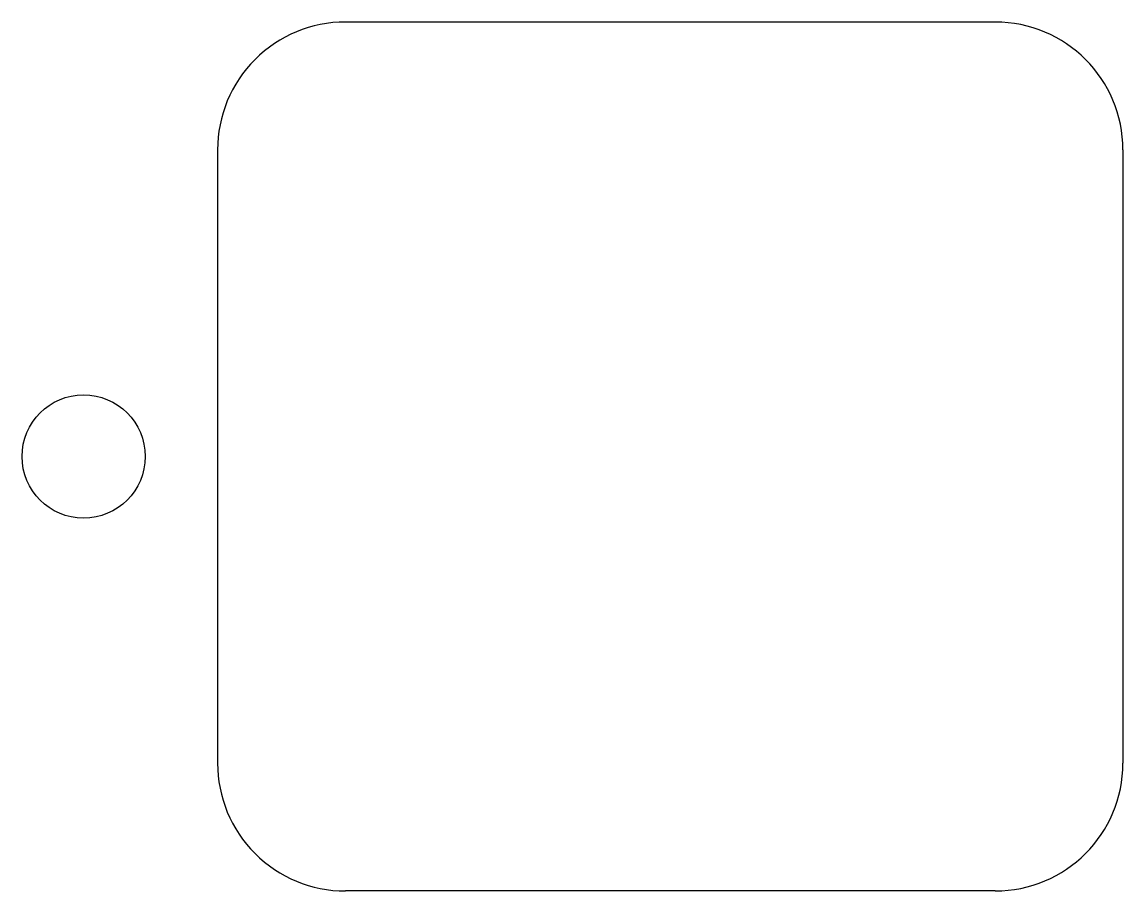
# Model space of a CAD drawing. Header units: millimetres. Extents: x -10 to 277, y -95 to 18.
# Drawn here: x 237.12 to 255, y -7.05 to 7.05 of the extents above; entities that cross this region are included whole.
import ezdxf

# ---------------------------------------------------------------- set-up
doc = ezdxf.new("R2010")
doc.units = ezdxf.units.MM
doc.header["$MEASUREMENT"] = 0
doc.layers.add('BLACK', color=7, linetype='CONTINUOUS')

msp = doc.modelspace()

# ---------------------------------------------------------------- linework, layer by layer
at = {"layer": 'BLACK', "linetype": 'Continuous'}
for p, q in [((252.925, 7.05), (242.374999, 7.05)), ((240.3, 4.975), (240.3, -4.975001)), ((255, 4.975), (255, -4.975)), ((252.925, -7.05), (242.375, -7.05))]:
    msp.add_line(p, q, dxfattribs=at)
at = {"layer": 'BLACK'}
msp.add_circle((238.125, 0), 1, dxfattribs=at)
for centre, radius, start, end in [((242.374999, 4.975001), 2.074999, 90, 180.0000276), ((252.925, 4.975), 2.075, 0, 90), ((242.374999, -4.975001), 2.074999, 180, 270.0000276), ((252.925, -4.975), 2.075, 270, 0)]:
    msp.add_arc(centre, radius, start, end, dxfattribs=at)

doc.saveas('drawing.dxf')
